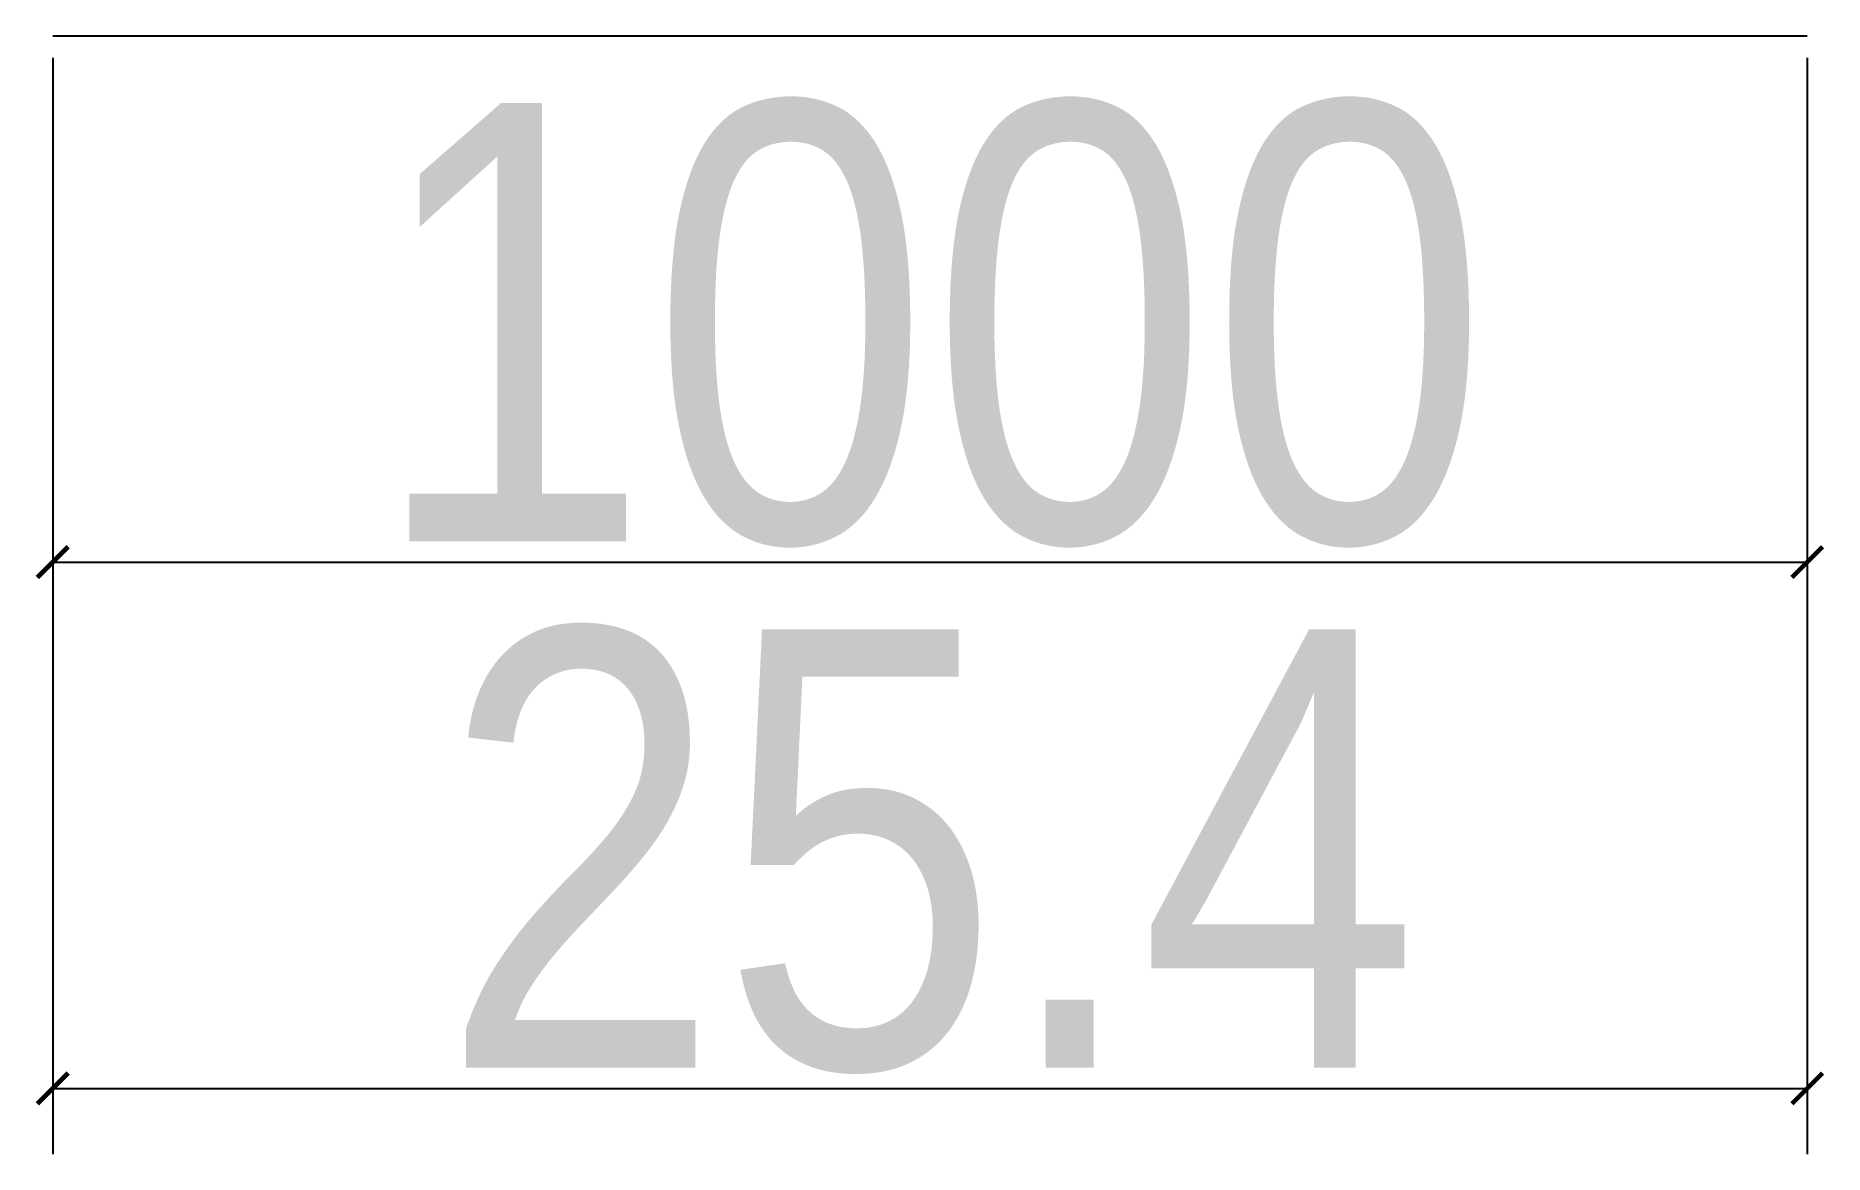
# Model space of a CAD drawing. Header units: millimetres. Extents: x -0.1 to 10.1, y -6.4 to 0.
import ezdxf

# ---------------------------------------------------------------- set-up
doc = ezdxf.new("R2010")
doc.units = ezdxf.units.MM
doc.styles.add('OpenSansCondensed-Light', font='OpenSansCondensed-Light.ttf')
doc.dimstyles.new('EZDXF', dxfattribs={"dimtxt": 0.25, "dimasz": 0.175, "dimexe": 0.375, "dimexo": 0.125, "dimgap": 0.1, "dimtad": 1, "dimlfac": 100, "dimzin": 12, "dimdsep": 46, "dimtxsty": 'OpenSansCondensed-Light', "dimblk": 'ARCHTICK', "dimcen": 2.5, "dimazin": 3, "dimtfac": 0.5, "dimtmove": 2, "dimatfit": 3})

# ---------------------------------------------------------------- blocks, each defined once
blk = doc.blocks.new('_ARCHTICK')
at = {"color": 0, "linetype": 'BYBLOCK', "const_width": 0.15}
blk.add_lwpolyline([(-0.5, -0.5), (0.5, 0.5)], dxfattribs=at)

msp = doc.modelspace()

# ---------------------------------------------------------------- linework, layer by layer
msp.add_line((0, 0), (10, 0))

# ---------------------------------------------------------------- dimensions: what is measured, and where the dimension line sits
msp.add_linear_dim(base=(0, -3), p1=(0, 0), p2=(10, 0), dimstyle='EZDXF', override={"dimtxt": 2.5}).render()
msp.add_linear_dim(base=(0, -6), p1=(0, 0), p2=(10, 0), text='25.4', dimstyle='EZDXF', override={"dimtxt": 2.5}).render()

doc.saveas('drawing.dxf')
